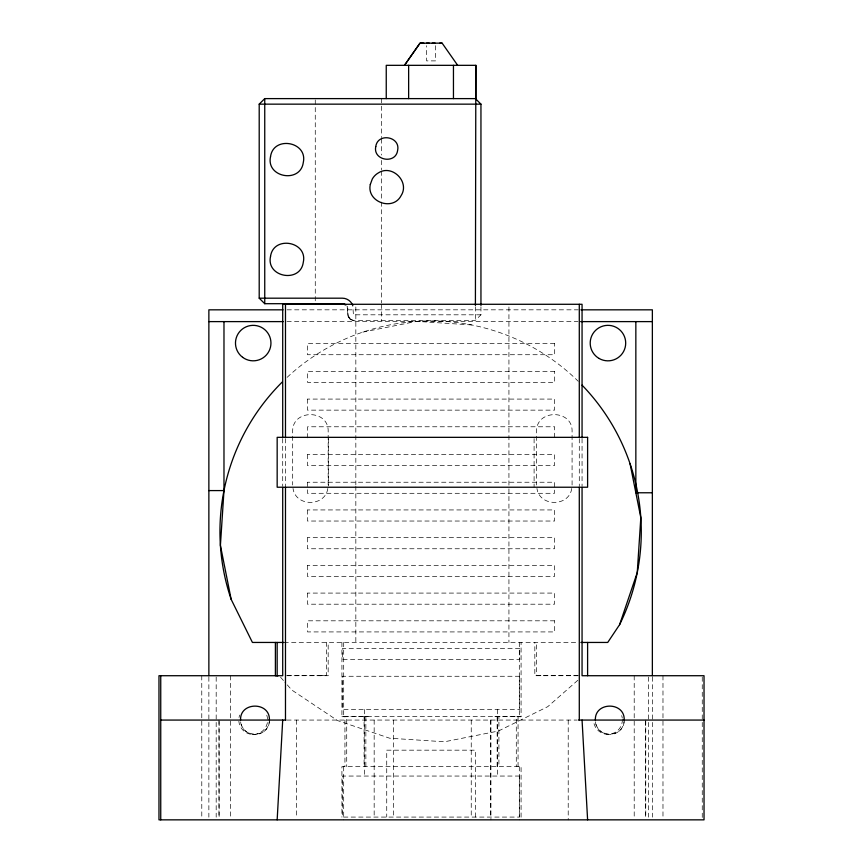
<?xml version="1.0" encoding="UTF-8"?>
<svg xmlns="http://www.w3.org/2000/svg" width="863" height="863" viewBox="0 0 863 863"><rect width="100%" height="100%" fill="white"/><g stroke="black" fill="none" stroke-linecap="round" stroke-linejoin="round"><path stroke-width="0.65" stroke-dasharray="4.32 3.24" d="M578.199 675.707L536.603 675.6L536.603 642.45M307.433 437.886L307.584 426.775L554.682 426.775L554.531 437.886M480.95 306.764L480.95 314.812L475.405 320.335L352.956 320.335L349.871 319.051L349.386 317.271L348.231 316.699L347.153 306.494L348.08 316.236M327.821 488.469C325.2 507.034 295.642 507.034 293.021 488.469M571.748 488.469C569.127 507.034 539.569 507.034 536.948 488.469M349.191 318.361L349.386 317.271L348.415 317.142L347.897 314.812M577.822 680.271L547.735 706.678L498.426 731.026L444.499 741.781L389.623 738.21L337.53 720.562L291.791 690.033L284.887 682.158M348.415 317.142L349.386 317.271L350.896 319.742M362.805 332.126L416.732 321.37L471.608 324.941M366.354 716.57L364.089 716.732L364.089 766.635M341.921 642.45L341.921 716.732L368.123 716.57M341.921 716.732L346.71 716.57L346.71 766.635M287.487 675.697L326.397 675.6L326.397 642.45M319.742 675.718L326.397 675.6M287.055 309.828L578.221 309.828M480.95 314.812L353.42 314.812L352.762 305.48M286.948 321.608L577.973 321.608M284.035 642.45L578.21 642.45M286.559 675.718L328.167 675.718L328.167 642.45M578.091 675.718L534.833 675.718L534.833 642.45M494.877 716.57L521.079 716.732L521.079 642.45M286.829 720.066L577.228 720.066M536.603 675.6L543.259 675.718M521.079 716.732L516.29 716.57L516.29 766.635M353.42 320.335L350.669 319.601A5.458 5.458 0 0 1 348.63 317.562L348.231 316.699M496.646 716.57L498.911 716.732L498.911 766.635M280.572 677.239L284.024 681.177M349.386 317.271L349.515 318.717M347.811 308.296L347.897 309.245M702.255 677.056L702.255 819.85M662.978 675.718L662.978 817.153M652.363 677.056L652.363 817.153M648.588 677.056L648.588 817.153M645.761 720.066L645.761 817.185M645.47 721.392L645.47 817.185M634.208 675.718L634.208 817.153M582.061 438.641L582.061 485.966M579.289 438.641L579.289 485.934M572.083 485.006L572.083 431.791C573.151 408.922 535.545 408.922 536.603 431.791L536.603 485.006M568.21 720.066L568.21 819.85M534.1 438.641L534.1 487.228M521.079 817.185L521.079 766.635L341.921 766.635L341.921 817.185M519.31 642.45L519.31 716.732M519.31 766.635L519.31 819.85M518.059 766.635L518.059 716.57L344.941 716.57L344.941 766.635M508.933 306.98L508.933 487.509M508.933 488.857L508.933 642.45M497.444 709.505L497.444 776.053M497.142 716.732L497.142 766.635M490.939 720.066L490.939 819.85M490.659 720.066L490.659 817.185M475.405 306.764L475.405 320.335M475.362 817.078L475.362 750.174L386.732 750.174L386.732 817.078M471.241 720.066L471.241 817.185M435.491 45.707L435.491 60.885L426.624 60.885L426.624 45.707M393.528 720.066L393.528 817.185M381.586 98.609L381.586 137.584M381.586 138.921L381.586 155.049M381.586 160.421L381.586 169.828M381.586 171.176L381.586 200.734M381.586 202.082L381.586 302.87M381.586 304.208L381.586 320.335M374.164 720.066L374.164 817.185M365.858 716.732L365.858 766.635M364.661 709.505L364.661 776.053M355.836 306.98L355.836 484.823M355.836 486.171L355.836 642.45M343.69 642.45L343.69 716.732M343.69 766.635L343.69 819.85M328.641 438.641L328.641 485.912M328.167 485.006L328.167 431.791C329.224 408.922 291.618 408.922 292.686 431.791L292.686 485.006M315.265 99.946L315.265 302.363M296.559 720.066L296.559 817.185M285.48 438.641L285.48 487.228M282.708 438.641L282.708 485.966M230.594 675.718L230.561 817.153M219.126 721.392L219.126 817.185M218.965 720.066L218.965 817.185M216.182 677.056L216.182 817.153M208.868 677.056L208.868 817.153M201.769 675.718L201.791 817.153M266.775 715.168A14.412 14.412 0 0 1 256.3 734.143A14.412 14.412 0 0 1 238.857 721.285M239.029 717.52A14.412 14.412 0 0 1 239.687 715.093M622.352 719.321A14.412 14.412 0 0 1 615.707 732.115L612.299 733.701A14.412 14.412 0 0 1 593.668 721.846M621.694 715.61A14.412 14.412 0 0 1 622.245 718.07M287.12 377.347A210.658 210.658 0 0 1 578.264 381.317M307.584 399.084L307.433 410.141L554.531 410.141L554.682 399.084L307.584 399.084M307.584 454.521L307.433 465.578L554.531 465.578L554.682 454.521L307.584 454.521M307.584 482.234L307.433 493.302L554.531 493.302L554.682 482.234L307.584 482.234M307.584 509.936L307.433 521.036L554.531 521.036L554.682 509.936L307.584 509.936M307.584 537.649L307.433 548.76L554.531 548.76L554.682 537.649L307.584 537.649M307.584 565.394L307.433 576.452L554.531 576.452L554.682 565.394L307.584 565.394M307.584 593.086L307.433 604.197L554.531 604.197L554.682 593.086L307.584 593.086M269.332 721.479C268.576 738.307 241.403 738.307 240.637 721.479A14.412 14.412 0 0 0 269.332 721.479M624.132 721.479C623.366 738.232 596.193 738.264 595.438 721.479A14.412 14.412 0 0 0 624.132 721.479M554.682 343.625L307.433 343.625L307.433 354.725L554.682 354.725L554.682 343.625M554.682 371.36L307.584 371.36L307.584 382.428L554.682 382.428L554.682 371.36M554.682 620.81L307.584 620.81L307.584 631.921L554.682 631.921L554.682 620.81M519.753 648.545L342.363 648.545L342.363 659.612L519.753 659.612L519.753 648.545M519.623 676.268L342.492 676.268L342.492 709.505L519.623 709.505L519.623 676.268M519.623 776.053L342.492 776.053L342.492 817.078L519.623 817.078L519.623 776.053"/><path stroke-width="1.29" d="M475.405 305.426L475.847 65.329L386.246 65.329L386.246 98.609M240.572 720.066C239.709 701.479 270.27 701.479 269.396 720.066M595.373 720.066C594.51 701.479 625.06 701.479 624.197 720.066M277.163 819.85L282.708 720.066M223.981 321.608L223.981 490.583L220.41 545.459L231.165 599.386L252.428 642.45L283.873 642.45M580.896 642.45L607.725 642.45L619.602 624.661L637.25 572.568L640.821 517.692L630.066 463.765M419.99 43.172L404.467 65.329L419.99 43.172L441.306 43.15L442.147 43.172L457.67 65.329M345.017 304.391L342.363 303.7L264.747 303.7L259.202 298.188L259.202 104.153L264.747 98.609L475.847 98.609L475.847 65.329M420.615 43.172L421.985 43.172M439.688 43.172L442.147 43.172M421.834 43.172L423.809 43.172M426.495 43.172L429.332 43.172M432.277 43.172L435.135 43.172M278.08 675.707L275.394 675.718L275.394 642.45M259.202 104.153L480.95 104.153L480.95 305.426M259.202 298.188L342.363 298.188C346.894 298.156 351.263 301.176 352.762 305.48M283.01 309.828L208.868 309.828L208.868 675.718M580.918 309.828L652.363 309.828L652.363 675.718M208.868 321.608L283.204 321.608M580.626 321.608L652.363 321.608M208.868 490.583L223.981 490.583M652.363 492.773L635.848 492.773L635.848 321.608M160.745 720.066L285.869 720.066M578.577 720.066L704.025 720.066M342.363 303.7L345.901 305.017M344.24 304.056L345.103 304.456M475.405 98.609L480.95 104.153M582.061 720.066L587.606 819.85M587.606 642.45L587.606 675.718M582.061 437.66L582.061 304.283L282.708 304.283L282.708 437.66M582.061 487.304L582.061 675.718L704.025 675.718L704.025 819.85L158.975 819.85L158.975 675.718L282.708 675.718L282.708 487.304M579.289 304.283L579.289 437.498M579.289 487.228L579.289 720.066M453.453 65.329L453.453 98.609M408.641 65.329L408.641 98.609M285.48 304.283L285.48 437.498M285.48 487.228L285.48 720.066M277.163 642.45L277.163 675.718M264.747 98.609L264.747 303.7M160.745 675.718L160.745 819.85M582.061 385.146A210.658 210.658 0 0 1 619.602 624.661M231.165 599.386A210.658 210.658 0 0 1 282.255 382.018M270.529 156.688C265.89 177.605 300.475 183.722 303.291 162.471C307.929 141.554 273.344 135.437 270.529 156.688M270.529 256.473C265.901 277.401 300.475 283.517 303.291 262.255C307.929 241.338 273.355 235.221 270.529 256.473M370.324 184.402C366.29 201.899 392.924 211.608 401.101 195.621C410.033 181.877 392.147 163.981 378.393 172.891A16.278 16.278 0 0 0 372.298 178.997L370.324 184.402M375.772 146.57C372.708 160.518 395.761 164.585 397.616 150.41C400.702 136.451 377.649 132.406 375.772 146.57M587.606 437.336L277.163 437.336L277.163 487.228L587.606 487.228L587.606 437.336M599.084 358.458A17.735 17.735 0 0 0 625.697 343.086A17.735 17.735 0 0 0 599.084 327.724A17.735 17.735 0 0 0 599.084 358.458M242.611 357.304A17.735 17.735 0 0 0 270.831 345.168A17.735 17.735 0 0 0 246.203 326.797A17.735 17.735 0 0 0 242.611 357.304"/></g></svg>
